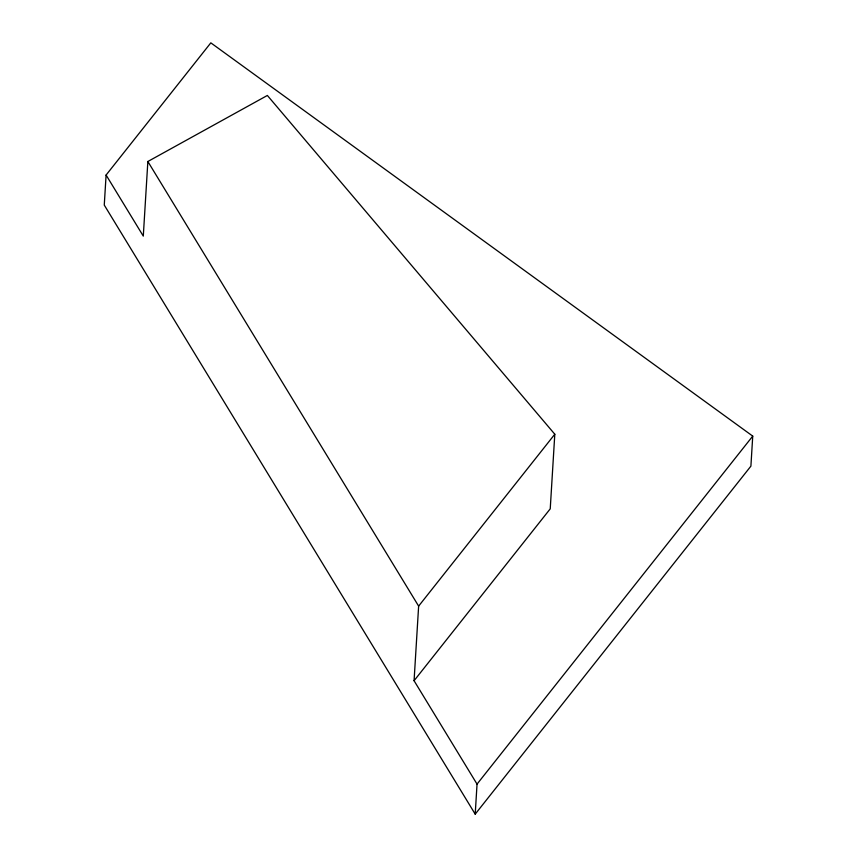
<?xml version="1.0" encoding="UTF-8"?>
<svg xmlns="http://www.w3.org/2000/svg" width="857" height="857" viewBox="0 0 857 857"><rect width="100%" height="100%" fill="white"/><g stroke="black" fill="none" stroke-linecap="round" stroke-linejoin="round"><path stroke-width="1.29" d="M106.097 175.042L104.265 205.069L475.207 814.15L750.903 466.133L752.735 436.106L210.822 42.85L106.097 175.042L143.29 236.104L147.854 161.502L267.363 95.459L554.8 434.22L550.237 508.833L414.07 680.726L477.038 784.123L475.207 814.15M414.07 680.726L418.634 606.113L147.854 161.502M418.634 606.113L554.8 434.22M477.038 784.123L752.735 436.106"/></g></svg>
